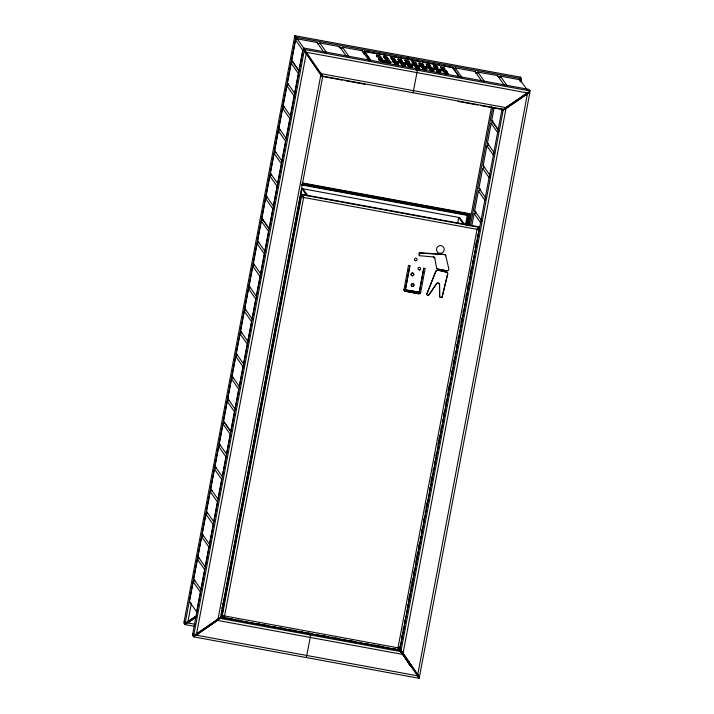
<?xml version="1.0" encoding="UTF-8"?>
<svg xmlns="http://www.w3.org/2000/svg" width="714" height="714" viewBox="0 0 714 714"><rect width="100%" height="100%" fill="white"/><g stroke="black" fill="none" stroke-linecap="round" stroke-linejoin="round"><path stroke-width="1.07" d="M410.345 664.27L410.782 664.921L399.76 648.803L397.993 647.83L224.571 615.959L222.116 616.343L221.751 615.816M419.216 255.514L419.18 253.113M452.819 68.205L452.515 67.643M408.578 59.503C409.3 58.753 407.881 55.487 407.444 56.968M196.859 615.655L185.337 623.384L184.051 621.939L294.605 36.825L296.292 39.243M185.105 623.447L295.658 38.324L294.605 36.825M190.602 603.268L189.46 601.599L193.191 581.865L194.868 580.714L193.726 579.054L197.448 559.321L199.126 558.169L197.983 556.501L201.714 536.776L203.392 535.625L202.24 533.956L205.971 514.223L207.649 513.071L206.507 511.402L210.228 491.678L211.906 490.527L210.764 488.858L214.495 469.125L216.172 467.973L215.021 466.313L218.752 446.58L220.43 445.429L219.287 443.76L223.018 424.036L224.687 422.884L230.684 431.408L234.46 411.719L227.275 401.482L228.953 400.331L227.811 398.662L231.532 378.938L233.21 377.786L232.068 376.117L235.798 356.384L237.467 355.233L236.325 353.573L240.056 333.84L241.734 332.688L240.591 331.019L244.313 311.295L245.991 310.144L244.848 308.475L248.579 288.742L250.257 287.59L249.106 285.921L252.836 266.197L254.514 265.046L253.372 263.377L257.094 243.644L258.771 242.492L257.629 240.832L261.36 221.099L263.038 219.948L269.624 229.328M224.687 422.884L223.544 421.215L227.275 401.482M263.038 219.948L261.895 218.279L265.617 198.554L267.295 197.403L266.152 195.734L269.883 176.001L271.552 174.85L270.41 173.181L274.14 153.456L275.818 152.305L274.676 150.636L278.398 130.903L280.075 129.752L278.933 128.092L282.664 108.358L284.342 107.207L283.19 105.538L286.921 85.814L288.599 84.663L287.456 82.994L291.178 63.26L292.856 62.109L299.461 71.498M292.874 62.118L291.731 60.449L295.596 39.993L297.274 38.842L317.016 42.474L324.21 52.711M187.916 621.796L191.414 603.312M196.653 611.836L200.375 592.102L193.191 581.865M200.911 589.282L204.641 569.558L197.448 559.321M205.168 566.737L208.899 547.004L201.714 536.776M209.434 544.193L213.156 524.46L205.971 514.223M234.995 408.899L238.726 389.175L231.532 378.938M239.252 386.354L242.983 366.621L235.798 356.384M243.519 363.801L247.24 344.077L240.056 333.84M247.776 341.256L251.506 321.523L244.313 311.295M252.033 318.712L255.764 298.979L248.579 288.742M256.299 296.158L260.021 276.434L252.836 266.197M260.556 273.614L264.287 253.881L257.094 243.644M264.823 251.06L268.544 231.336L261.36 221.099M273.337 205.971L277.068 186.238L269.883 176.001M277.603 183.418L281.325 163.693L274.14 153.456M281.86 160.873L285.591 141.14L278.398 130.903M286.118 138.32L289.848 118.595L282.664 108.358M290.384 115.775L294.106 96.042L286.921 85.814M294.641 93.231L298.372 73.497L291.178 63.26M297.274 38.842L304.459 49.079L302.781 50.23L298.916 70.677L291.731 60.449M192.655 634.193L303.218 49.079L322.576 77.282L220.537 617.298L196.528 634.05C195.574 636.12 191.423 635.71 193.351 633.523M193.708 635.701L304.271 50.587L303.218 49.079M196.528 634.05L306.235 53.443M217.984 619.324L320.881 74.8M223.643 602.357L301.826 188.594L459.789 217.627L464.689 224.607M221.527 617.003L301.415 194.226L479.121 226.882L479.496 227.409L399.608 650.186L221.893 617.521L221.527 617.003L224.821 617.601M399.242 649.66L399.608 650.186L397.993 647.83L477.068 229.337L479.496 227.409L301.781 194.743L221.893 617.521L224.571 615.959L303.646 197.466L301.415 194.226M363.837 54.103L364.399 51.113L452.971 67.393L460.164 77.63M380.455 59.119C386.845 59.405 373.609 57.102 380.339 59.173M378.715 59.101L378.375 58.075M379.214 60.351L379.464 59.244L383.382 60.511C407.846 65.197 365.907 59.503 386.426 61.654L386.265 62.502L382.856 62.136M379.562 60.297L379.214 59.28M380.241 60.306L379.696 59.914M382.16 58.771L381.999 59.619L378.795 58.673M382.99 61.02L383.007 59.976M383.222 61.35L383.382 60.511M383.641 62.636L383.802 61.788M385.319 57.879L385.48 57.031L387.265 57.218L383.472 56.522L385.48 57.031M385.373 60.297C385.257 57.459 392.78 61.797 387.559 60.422M385.819 58.593L385.979 57.745L387.764 57.932L383.989 57.218L384.757 57.495M385.819 60.404L385.48 59.378M386.328 59.307L386.488 58.459L388.264 58.655L384.489 57.932L385.257 58.209M386.488 61.092C386.238 59.931 389.88 60.842 390.46 61.77L390.353 62.332M387.042 61.725L386.586 60.922M388.827 61.815L387.166 61.092M389.21 61.074L389.264 60.074M390.21 62.493L390.112 61.279M390.237 63.332L390.397 62.484M390.379 63.171L390.54 62.323M392.423 59.182L392.584 58.343L394.369 58.53L390.585 57.807L392.584 58.343M392.584 61.761L392.593 60.663L394.36 60.877L444.804 70.15L446.107 70.525L446.446 71.543M392.923 59.896L393.084 59.057L394.869 59.244L391.076 58.548L393.084 59.057M392.923 61.707L392.584 60.69M393.432 60.619L393.592 59.771L395.369 59.958L391.593 59.235L393.592 59.771M392.423 61.529L394.208 61.716L394.36 60.877M394.851 62.645L395.012 61.797L446.527 71.123M395.27 63.243L395.431 62.395L397.216 62.582L393.441 61.868L395.431 62.395M399.528 60.494L399.688 59.646L401.473 59.833L397.698 59.11L399.688 59.646M400.027 61.208L400.188 60.36L401.973 60.547L398.198 59.824L400.01 60.306M400.536 61.922L400.697 61.074L402.473 61.261L398.698 60.538L400.509 61.02M403.223 65.75L403.383 64.903L405.168 65.09L401.384 64.376L403.383 64.903M403.651 66.357L403.803 65.51L405.588 65.697L401.803 65.001L403.803 65.51M409.907 66.456L410.068 65.608L411.844 65.795L408.06 65.099L410.068 65.608M410.327 67.054L410.488 66.215L412.273 66.402L408.479 65.706L410.488 66.215M410.755 67.66L410.907 66.813L412.692 67L408.917 66.277L410.907 66.813M416.592 67.161L416.744 66.313L418.529 66.5L414.754 65.786L416.744 66.313M417.012 67.759L417.172 66.92L418.948 67.107L415.173 66.384L417.172 66.92M417.431 68.365L417.592 67.518L419.377 67.705L415.584 67.009L417.592 67.518M423.697 68.464L423.857 67.616L425.633 67.812L421.849 67.107L423.857 67.616M424.116 69.071L424.277 68.223L426.062 68.41L422.277 67.687L424.277 68.223M424.535 69.669L424.696 68.821L426.481 69.008L422.706 68.294L424.696 68.821M427.945 65.715L428.105 64.867L429.89 65.054L426.115 64.34L428.105 64.867M428.454 66.429L428.614 65.581L430.39 65.768L426.615 65.054L428.614 65.581M428.953 67.143L429.114 66.295L430.89 66.482L427.106 65.786L429.114 66.295M430.801 69.776L430.961 68.928L432.738 69.115L428.962 68.392L430.961 68.928M435.049 67.018L435.21 66.17L436.995 66.357L433.202 65.661L435.21 66.17M435.558 67.732L435.718 66.884L437.495 67.08L433.719 66.357L435.718 66.884M436.058 68.446L436.218 67.607L437.994 67.794L434.219 67.071L436.218 67.607M439.172 72.882L439.333 72.034L441.109 72.221L437.334 71.507L439.333 72.034M442.153 68.321L442.314 67.482L444.099 67.669L440.324 66.946L442.314 67.482M442.662 69.044L442.823 68.196L444.599 68.383L440.815 67.687L442.983 68.223M443.162 69.758L443.323 68.91L445.099 69.097L441.323 68.374L443.492 68.937M437.718 69.713L443.938 70.856L444.099 70.017M405.365 289.741L419.279 292.285L423.768 268.178L425.178 268.518L420.662 292.428A1.651 1.642 -35.1 0 1 418.734 293.749L405.356 291.294A1.651 1.642 -35.1 0 1 404.044 289.375L408.497 265.367L409.907 265.706L405.382 289.625L409.907 265.706M446.205 71.739L446.107 70.525M445.848 73.587L446.009 72.739L447.794 72.926L444.019 72.212L446.009 72.739M446.277 74.185L446.437 73.346L448.213 73.533L444.438 72.81L446.437 73.346M452.81 68.241L452.971 67.393M457.701 222.991L458.727 217.511L463.556 224.383M465.617 224.151L467.242 215.342M466.465 225.642L468.527 214.7L469.66 214.905L470.026 215.432L468.527 214.7L467.277 215.387L301.344 184.89M467.036 225.08L468.902 215.226M468 223.66L468.42 221.474M469.401 215.048L469.883 213.718L302.04 182.873M468.17 225.285L470.249 214.245L468.937 213.834M469.08 225.74L491.616 106.457M470.544 225.08L492.678 107.966M471.847 225.597L474.123 213.54L475.801 212.388L474.658 210.719L478.38 190.986L480.058 189.844L478.916 188.175L482.646 168.442L484.324 167.29L483.173 165.621L486.903 145.897L488.581 144.746L487.439 143.077L491.17 123.343L492.839 122.192L498.836 130.724M492.839 122.192L491.696 120.523L494.186 107.377M475.229 213.548L475.64 211.362M479.567 190.584L479.978 188.398M488.037 145.754L488.447 143.568M492.374 122.799L492.785 120.604M399.876 646.286L399.822 649.053L398.162 647.982M401.536 637.531L401.946 635.335M402.982 629.864L403.392 627.677M404.427 622.197L404.838 620.011M407.328 606.873L407.739 604.678M408.774 599.207L409.809 593.736M410.845 588.256L411.255 586.069M412.29 580.598L412.701 578.402M413.736 572.931L414.147 570.745M415.807 561.98L416.217 559.794M416.637 557.607L417.663 552.127M418.699 546.656L419.118 544.47M420.153 538.99L420.564 536.803M421.599 531.332L422.01 529.136M423.67 520.381L424.08 518.194M425.116 512.714L425.526 510.528M425.946 508.341L426.972 502.861M429.462 489.724L429.873 487.537M430.908 482.066L431.943 476.586M432.979 471.115L433.389 468.928M434.424 463.448L434.835 461.262M435.87 455.791L436.29 453.595M437.941 444.84L438.351 442.653M438.771 440.458L439.806 434.987M440.833 429.516L441.252 427.32M442.287 421.849L442.698 419.653M443.733 414.182L444.144 411.996M445.804 403.231L446.214 401.045M447.25 395.574L447.66 393.378M448.08 391.192L449.115 385.721M451.596 372.583L452.007 370.387M453.042 364.916L454.077 359.445M455.113 353.966L455.523 351.779M456.558 346.308L456.969 344.112M458.004 338.641L458.424 336.455M460.075 327.69L460.485 325.504M460.905 323.317L461.94 317.837M462.975 312.366L463.386 310.179M465.867 297.042L466.278 294.846M467.313 289.375L468.348 283.904M469.384 278.424L469.794 276.238M470.214 274.051L471.249 268.571M472.284 263.1L472.695 260.913M475.176 247.776L476.211 242.296M477.247 236.825L477.657 234.629M479.121 226.882L479.228 228.739L477.068 229.337L303.646 197.466L301.201 195.35M401.732 651.454L400.027 648.972L502.067 108.956L503.12 110.456L401.089 650.481L417.61 674.569M505.94 108.805L403.053 653.337L419.395 677.175L529.949 92.061L503.12 110.456M520.934 81.994L521.345 79.807L519.774 81.137M525.549 95.596L525.959 93.418M526.53 95.024L526.95 92.838M419.395 677.175L417.708 674.757L527.396 94.087M442.028 297.363L447.696 274.158A1.651 1.642 -35.1 0 0 446.482 272.186L437.825 270.062L446.411 272.088A1.651 1.642 -35.1 0 1 447.642 273.989L442.091 296.997L440.966 297.667A1.651 1.642 -35.1 0 1 439.628 296.06L439.547 284.636A1.651 1.642 -35.1 0 0 436.584 283.663L429.052 294.632A1.651 1.642 -35.1 0 1 427.427 295.266L427.499 295.355A1.651 1.642 -35.1 0 0 429.114 294.721L436.584 283.663M478.139 228.382L477.22 229.158M426.597 294.293L435.915 271.052L426.686 294.757M379.063 60.119L382.847 60.815M418.832 63.903L419.314 63.885M385.319 60.226L387.443 60.476M419.243 253.211L419.832 252.667L425.044 253.051M296.613 38.306L294.828 35.7L520.497 77.174L521.55 78.674L519.979 80.013M528.208 93.257L504.869 109.26M322.799 76.148L303.432 47.954L529.101 89.428L530.154 90.928L503.325 109.331L322.799 76.148L320.461 72.792M184.051 621.939L184.739 621.269M416.182 68.794L417.288 70.989L413.067 92.74M309.457 633.613L310.563 635.808L306.342 657.567M419.216 292.187L408.89 290.473M419.332 253.068L444.34 254.577A1.651 1.642 -35.1 0 1 445.813 255.844L445.75 255.746A1.651 1.642 -35.1 0 0 444.278 254.487L435.165 253.8M184.533 622.403L183.846 623.072L184.899 624.571L194.306 626.303M193.146 634.657L192.45 635.326L193.503 636.826L419.172 678.3L399.813 650.106L384.766 647.339M441.859 297.39L440.904 297.577A1.651 1.642 -35.1 0 1 439.556 295.962M218.243 618.958L196.439 633.925M218.038 620.091L196.234 635.049M193.503 636.826L220.331 618.422L400.866 651.605L401.491 652.516M223.393 616.352L224.571 615.959M346.174 56.004L339.587 46.624L319.836 42.992L318.158 44.143L317.016 42.474M368.736 60.155L362.15 50.765L342.408 47.142L340.73 48.293L339.587 46.624M453.56 69.026L455.237 67.875L474.98 71.507L481.575 80.887M504.138 85.037L497.551 75.648L477.809 72.025L476.131 73.176L474.98 71.507M527.253 90L520.113 79.798L500.371 76.166L498.693 77.317L497.551 75.648M527.521 92.838L505.708 107.787M187.836 621.671L194.984 616.762M187.63 622.795L195.672 617.28M184.899 624.571L195.761 617.405M390.433 61.788L388.88 61.529M519.614 77.576L520.497 77.174M477.309 229.087L479.281 228.534M467.277 215.387L469.669 214.852M224.508 615.861L222.108 616.396L222.688 616.441M376.724 56.754L377.188 56.772M407.489 65.322L407.953 65.331M436.754 71.748L437.218 71.757M407.989 65.911L408.988 66.018M437.254 72.337L438.253 72.444M426.062 253.122L434.157 253.729M384.56 58.771L385.756 58.923M433.371 256.978L433.309 256.879A1.651 1.642 -35.1 0 1 434.746 258.066L434.808 258.156A1.651 1.642 -35.1 0 0 433.371 256.978L419.564 255.683M383.793 57.361L385.979 57.745M386.64 61.413L388.648 61.752M427.418 66.625L428.382 66.759M415.057 66.643L416.021 66.777M401.696 65.233L402.312 65.313M384.578 58.111L386.488 58.459M391.683 59.414L393.048 59.646M392.182 60.128L393.548 60.36M426.704 65.233L427.383 65.331M427.204 65.947L427.882 66.045M434.308 67.25L435.674 67.482M415.771 67.277L416.789 67.437M402.401 65.866L403.419 66.036M444.608 73.105L445.286 73.203M445.027 73.703L446.045 73.863M391.513 58.744L392.548 58.932M435.138 68.008L436.174 68.196M409.417 66.616L410.104 66.732M434.487 66.634L435.174 66.768M441.591 67.946L442.278 68.071M399.465 60.824L400.152 60.949M423.125 68.08L423.813 68.214M430.23 69.392L430.917 69.517M431.8 70.133C438.057 70.954 424.411 68.374 432.372 70.347M410.184 67.277L411.228 67.482M294.828 35.7L295.882 37.199L521.55 78.674M381.258 54.541L364.497 51.569L370.236 60.494M383.159 54.978L385.64 55.353M390.781 56.379L408.667 59.583M409.72 59.78L412.888 60.36M414.995 60.744L420.269 61.716M422.331 62.172L439.744 65.376M441.663 65.643L451.712 67.571M339.043 47.633L342.292 48.231M452.872 68.553L455.041 68.946M475.64 72.73L477.8 73.131M498.399 76.916L500.568 77.317M394.208 61.716L425.285 67.428M426.32 67.625L436.682 69.526M303.432 47.954L304.485 49.453L530.154 90.928M306.449 52.318L527.601 92.954M321.095 73.667L506.146 107.68M321.434 74.791L322.63 76.496L342.372 80.129M345.192 80.646L364.943 84.27M458.031 101.379L477.773 105.012M480.593 105.529L500.344 109.153M302.415 183.4L470.249 214.245M308.412 185.212L310.608 185.613M312.803 186.024L318.283 187.023M328.154 188.844L330.35 189.246M335.839 190.254L338.034 190.656M343.514 191.664L345.71 192.066M351.19 193.075L353.385 193.476M355.581 193.878L361.07 194.886M363.265 195.297L368.745 196.305M386.301 199.527L388.487 199.929M390.683 200.331L396.172 201.339M398.367 201.741L403.847 202.749M429.078 207.39L431.274 207.792M433.469 208.193L438.949 209.202M444.438 210.211L446.634 210.612M452.114 211.621L454.309 212.022M459.798 213.031L461.994 213.441M464.18 213.843L466.376 214.245M302.201 184.533L470.035 215.378M302.406 196.082L301.558 195.931L303.646 197.466M478.701 228.489L479.272 228.587M405.32 289.634L407.212 290.161M404.044 289.375L403.972 289.286A1.651 1.642 -35.1 0 0 405.284 291.196L418.734 293.749M222.268 603.384L224.589 603.812M222.375 604.526L224.562 604.928M221.394 607.953L223.544 608.346M221.51 610.47L223.571 610.845M399.269 648.901L399.831 648.999M227.007 618.003L232.496 619.011M237.985 620.02L240.172 620.43M257.727 623.652L259.923 624.054M262.118 624.455L267.598 625.464M273.087 626.473L275.283 626.874M280.763 627.883L282.958 628.284M288.447 629.293L290.634 629.703M292.829 630.105L295.025 630.507M300.514 631.515L302.7 631.917M308.189 632.925L310.385 633.327M315.865 634.335L318.06 634.737M323.549 635.746L325.745 636.147M331.225 637.156L333.42 637.566M335.616 637.968L337.811 638.37M343.291 639.378L345.487 639.78M350.976 640.788L353.162 641.19M358.651 642.198L360.847 642.6M366.327 643.609L368.522 644.01M374.011 645.019L376.207 645.429M378.393 645.831L383.882 646.839M386.078 647.241L388.273 647.643M393.753 648.651L395.949 649.053M220.349 617.119L278.38 627.784M279.451 627.981L383.695 647.143M217.779 620.457L402.83 654.461M186.675 622.072L188.862 622.474M187.711 622.92L195.306 624.313M196.172 633.621L198.34 634.014M195.288 634.327L197.466 634.728M196.323 635.174L417.476 675.819L419.172 678.3M446.902 270.811L437.861 269.142A1.651 1.642 -35.1 0 1 436.557 267.866L436.486 267.777A1.651 1.642 -35.1 0 0 437.789 269.044L446.902 270.811A1.651 1.642 -35.1 0 0 448.811 268.83L445.75 255.746M407.453 62.314C415.771 63.519 399.465 60.511 408.283 62.484M442.939 69.436L443.992 69.651M400.304 61.6L401.009 61.734M443.938 70.856L444.992 71.079M395.012 61.797L393.003 61.288M431.033 69.463C437.245 70.418 425.544 68.017 431.274 69.588M438.137 70.766C446.446 71.989 430.203 68.91 439.048 71.052M395.047 62.921C403.205 64.126 389.398 61.35 395.511 62.93M417.208 68.044C425.357 69.24 411.657 66.5 417.672 68.053M424.312 69.347L425.687 69.642M423.991 68.687L424.598 68.883M395.395 62.984L396.422 63.216M417.976 68.714L419.002 68.937M408.113 63.046L408.783 63.198M380.276 60.092L386.426 61.654M384.061 61.565L384.9 61.779M385.73 61.993L387.407 62.413M445.313 71.15L445.947 71.364M419.627 255.782L419.029 254.916M389.103 60.922L385.899 59.985M303.575 197.367L302.736 196.421M500.371 76.166L507.556 86.403M477.809 72.025L484.395 81.405M500.817 108.474L502.013 110.179M455.237 67.875L461.824 77.255M491.696 120.523L498.89 130.76M455.96 72.435L458.352 75.854M454.3 70.177L455.487 71.864M457.879 75.273L459.057 76.951M491.17 123.343L497.756 132.724M487.439 143.077L494.624 153.314M486.903 145.897L493.49 155.277M483.173 165.621L490.366 175.858M482.646 168.442L489.233 177.822M478.916 188.175L486.1 198.403M478.38 190.986L484.976 200.375M364.399 51.113L371.592 61.35M474.658 210.719L481.843 220.956M474.123 213.54L480.709 222.92M342.408 47.142L348.994 56.522M319.836 42.992L326.423 52.372M296.015 37.431L297.14 39.029M304.628 49.685L305.744 51.283L304.485 49.453M320.55 72.917L321.603 74.417M295.596 39.993L302.781 50.23M439.547 284.636L439.628 296.06M423.768 268.178L419.252 292.088M287.456 82.994L295.185 94.043M420.662 292.428L420.591 292.338A1.651 1.642 -35.1 0 1 418.672 293.659M283.19 105.538L290.928 116.587M278.933 128.092L286.662 139.141M303.022 188.898L307.841 195.77M301.826 188.594L306.725 195.574M274.676 150.636L282.405 161.685M270.41 173.181L278.148 184.239M266.152 195.734L273.881 206.783M265.617 198.554L272.81 208.783L269.08 228.516L261.895 218.279M257.629 240.832L265.367 251.881M253.372 263.377L261.101 274.426M249.106 285.921L256.844 296.979M244.848 308.475L252.577 319.524M240.591 331.019L248.32 342.068M411.344 581.981L413.147 584.543M236.325 353.573L244.063 364.622M232.068 376.117L239.797 387.166M403.428 627.936L404.624 629.641M227.811 398.662L235.54 409.72M399.697 647.66L400.893 649.365M400.027 648.972L401.089 650.481M401.223 650.713L402.277 652.212M408.542 661.682L409.568 663.145M417.146 673.936L418.172 675.399M399.813 650.106L400.866 651.605M401 651.837L402.053 653.337M397.993 647.83L398.698 648.571M408.319 662.806L409.372 664.315L407.551 661.682M416.922 675.06L417.958 676.524M223.544 421.215L230.738 431.452M223.018 424.036L230.203 434.264L226.472 453.997L219.287 443.76M218.752 446.58L225.945 456.817L222.215 476.541L215.021 466.313M214.495 469.125L221.679 479.362L217.948 499.095L210.764 488.858M210.228 491.678L217.422 501.915L213.691 521.639L206.507 511.402M202.24 533.956L209.978 545.005M197.983 556.501L205.712 567.55M193.726 579.054L201.455 590.103M189.46 601.599L197.198 612.648M295.882 37.199L297.167 39.065M305.681 52.64L304.405 50.819L304.762 51.346M320.113 73.72L321.229 75.318M520.113 79.798L521.265 81.467M362.15 50.765L363.292 52.434M321.487 74.827L322.63 76.496M304.244 50.596L319.64 73.042M320.791 74.675L322.576 77.282M295.641 38.342L296.39 39.431M296.158 39.091L295.801 38.565M417.056 673.811L417.708 674.757M408.453 661.557L409.104 662.503M399.626 650.097L410.568 666.046L410.122 665.394M416.833 674.935L417.485 675.881M434.746 258.066L436.557 267.866M435.977 271.15A1.651 1.642 -35.1 0 1 437.896 270.151M436.647 283.761A1.651 1.642 -35.1 0 1 439.61 284.734M412.647 273.034A1.321 1.321 -35.1 0 1 413.504 275.06A1.321 1.321 -35.1 0 1 411.3 275.068A1.321 1.321 -35.1 0 1 412.148 273.043M413.245 283.895A1.321 1.321 -35.1 0 1 413.424 285.993A1.321 1.321 -35.1 0 1 411.353 285.609A1.321 1.321 -35.1 0 1 412.29 283.717M376.376 55.192L380.16 55.915L376.457 55.183M376.885 55.915L380.66 56.629L376.885 55.915M377.385 56.629L381.16 57.343L377.385 56.629M398.064 63.787L394.271 63.091L398.064 63.787M398.483 64.394L394.708 63.671L398.483 64.394M400.545 63.171L404.32 63.894L400.545 63.171M400.965 63.769L404.74 64.492L400.965 63.769M404.802 60.422L408.578 61.136L404.802 60.422M405.302 61.136L409.077 61.85L405.302 61.136M407.649 64.474L411.425 65.197L407.649 64.474M411.907 61.725L415.682 62.448L411.907 61.725M412.406 62.439L416.182 63.162L412.487 62.43M412.906 63.153L416.681 63.876L412.906 63.153M419.011 63.028L422.786 63.751L419.011 63.028M419.511 63.742L423.286 64.465L419.511 63.742M420.01 64.456L423.786 65.179L420.01 64.456M423.125 68.892L426.901 69.615L423.125 68.892M434.005 70.918L430.221 70.222L434.005 70.918M439.842 70.418L436.067 69.695L439.842 70.418M440.69 71.623L436.897 70.927L440.69 71.623M446.946 71.721L443.162 71.025L446.946 71.721M447.375 72.328L443.581 71.632L447.375 72.328M412.567 275.747A1.321 1.321 -35.1 0 0 413.558 273.676A1.321 1.321 -35.1 0 0 411.273 273.864A1.321 1.321 -35.1 0 0 412.567 275.747M415.851 260.78A1.321 1.321 -35.1 0 0 416.842 258.718A1.321 1.321 -35.1 0 0 414.557 258.896A1.321 1.321 -35.1 0 0 415.851 260.78M412.701 286.421A1.321 1.321 -35.1 0 0 413.692 284.359A1.321 1.321 -35.1 0 0 411.416 284.538A1.321 1.321 -35.1 0 0 412.701 286.421M419.448 269.999A1.321 1.321 -35.1 0 0 420.439 267.937A1.321 1.321 -35.1 0 0 418.154 268.116A1.321 1.321 -35.1 0 0 419.448 269.999M440.672 253.318A3.891 3.873 -35.1 0 0 443.59 247.258A3.891 3.873 -35.1 0 0 436.879 247.794A3.891 3.873 -35.1 0 0 440.672 253.318"/></g></svg>
